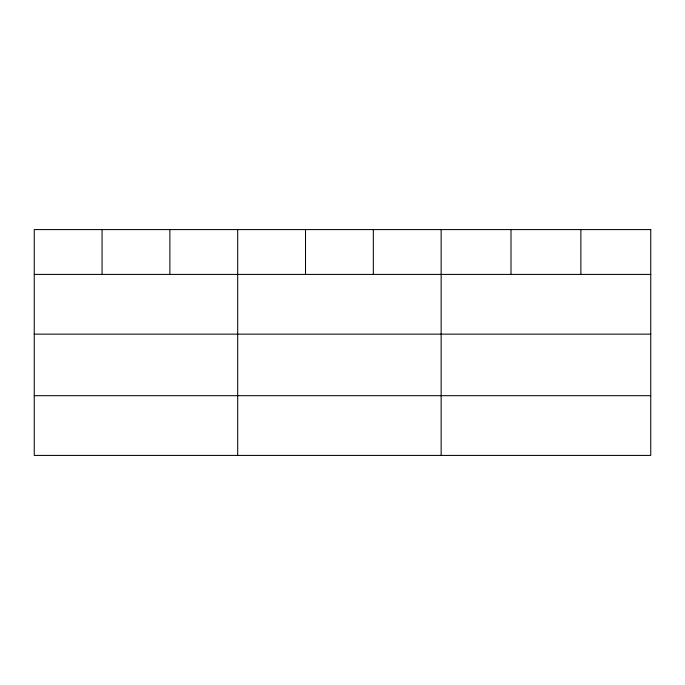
<?xml version="1.0" encoding="UTF-8"?>
<svg xmlns="http://www.w3.org/2000/svg" width="685" height="685" viewBox="0 0 685 685"><rect width="100%" height="100%" fill="white"/><g stroke="black" fill="none" stroke-linecap="round" stroke-linejoin="round"><path stroke-width="1.03" d="M34.25 274.411L650.75 274.411M34.25 334.143L650.75 334.143M34.25 395.682L650.75 395.682M580.88 229.586L580.88 274.411M511.01 229.586L511.01 274.411M441.14 229.586L441.14 455.414M373.325 229.586L373.325 274.411M305.51 229.586L305.51 274.411M237.695 229.586L237.695 455.414M169.88 229.586L169.88 274.411M102.065 229.586L102.065 274.411M650.75 229.586L34.25 229.586L34.25 455.414L650.75 455.414L650.75 229.586"/></g></svg>
